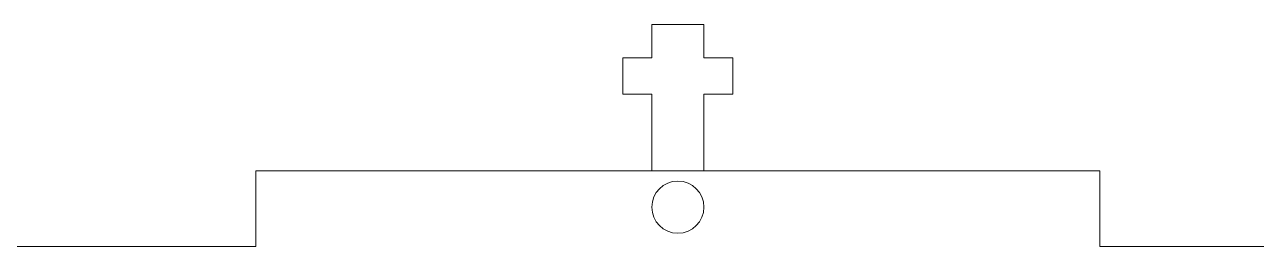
# Model space of a CAD drawing. Header units: inches. Extents: x 5.7 to 37.7, y 3.3 to 21.3.
# Drawn here: x 25.408 to 27.533, y 14.461 to 14.843 of the extents above; entities that cross this region are included whole.
import ezdxf

# ---------------------------------------------------------------- set-up
doc = ezdxf.new("R2010")
doc.units = ezdxf.units.IN
doc.header["$MEASUREMENT"] = 0
doc.layers.add('LASER MAGENTA', color=6, linetype='Continuous', lineweight=0, true_color=0xff00ff)

msp = doc.modelspace()

# ---------------------------------------------------------------- linework, layer by layer
at = {"layer": 'LASER MAGENTA', "linetype": 'Continuous'}
for p, q in [((26.4899, 14.8435), (26.4899, 14.7865)), ((26.5799, 14.8435), (26.4899, 14.8435)), ((26.5799, 14.7865), (26.5799, 14.8435)), ((26.4399, 14.7865), (26.4399, 14.7235)), ((26.4899, 14.7865), (26.4399, 14.7865)), ((26.6299, 14.7865), (26.5799, 14.7865)), ((26.6299, 14.7235), (26.6299, 14.7865)), ((26.4399, 14.7235), (26.4899, 14.7235)), ((26.4899, 14.7235), (26.4899, 14.5915)), ((26.5799, 14.7235), (26.6299, 14.7235)), ((26.5799, 14.5915), (26.5799, 14.7235))]:
    msp.add_line(p, q, dxfattribs=at)
at = {"layer": 'LASER MAGENTA'}
for p, q in [((25.8069, 14.5915), (25.8069, 14.4615)), ((25.8069, 14.5915), (27.2629, 14.5915)), ((25.8069, 14.5915), (25.8069, 14.4615)), ((27.2629, 14.5915), (25.8069, 14.5915)), ((26.4899, 14.5915), (26.5799, 14.5915)), ((26.5799, 14.5915), (26.4899, 14.5915)), ((27.2629, 14.5915), (27.2629, 14.4615)), ((27.2629, 14.5915), (27.2629, 14.4615)), ((25.8069, 14.4615), (25.3069, 14.4615)), ((25.8069, 14.4615), (25.3069, 14.4615)), ((27.2629, 14.4615), (27.7629, 14.4615)), ((27.2629, 14.4615), (27.7629, 14.4615))]:
    msp.add_line(p, q, dxfattribs=at)
at = {"layer": 'LASER MAGENTA', "linetype": 'Continuous'}
msp.add_circle((26.5349, 14.529), 0.045, dxfattribs=at)

doc.saveas('drawing.dxf')
